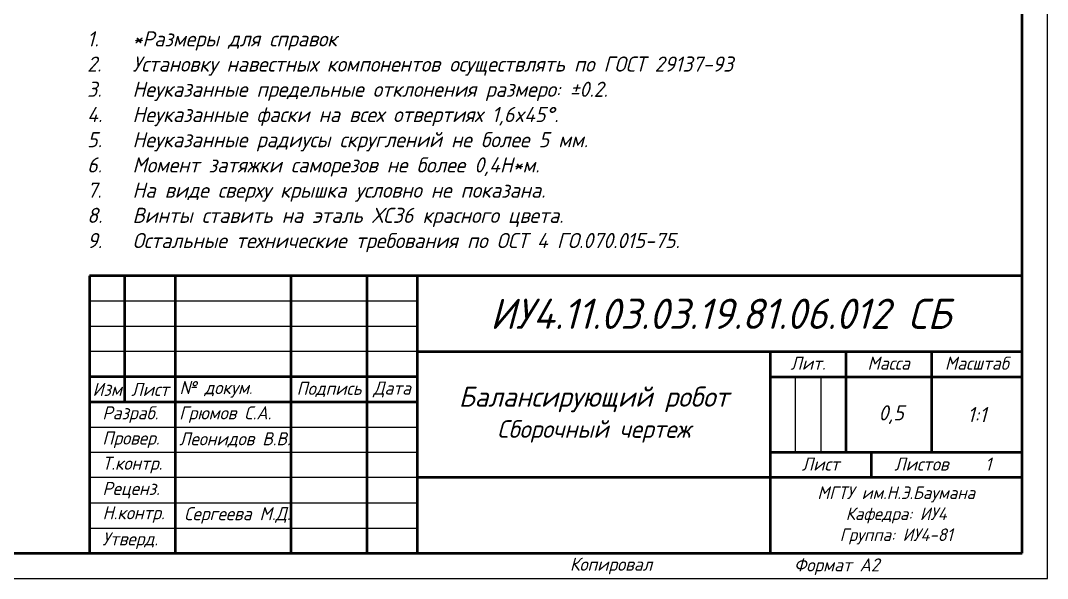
# Model space of a CAD drawing. Header units: inches. Extents: x -14 to 5184, y -66 to 1689.
# Drawn here: x 2913.1 to 3116.8, y 415.2 to 525.9 of the extents above; entities that cross this region are included whole.
import ezdxf

# ---------------------------------------------------------------- set-up
doc = ezdxf.new("R2010")
doc.units = ezdxf.units.IN
doc.header["$MEASUREMENT"] = 0
for name, color, linetype, lineweight in [('Видимые тонкие (ГОСТ)', 7, 'Continuous', 25), ('Видимый контур (ГОСТ)', 7, 'Continuous', 50), ('Текст', 7, 'Continuous', 15)]:
    doc.layers.add(name, color=color, linetype=linetype, lineweight=lineweight)
doc.styles.get("Standard").update_dxf_attribs({"font": 'gost_b.ttf', "oblique": 15})
doc.styles.add('Standart 3.0', font='gost_b.ttf', dxfattribs={"oblique": 15, "height": 3})

msp = doc.modelspace()

# ---------------------------------------------------------------- linework, layer by layer
at = {"layer": 'Видимые тонкие (ГОСТ)', "transparency": 33554684}
for p, q in [((3116.7701, 415.2356), (3116.7701, 835.2356)), ((2991.7701, 470.2356), (2926.7701, 470.2356)), ((2991.7701, 465.2356), (2926.7701, 465.2356)), ((2991.7701, 460.2356), (2926.7701, 460.2356)), ((3066.7578, 455.0269), (3066.7578, 440.2356)), ((3071.8357, 455.0269), (3071.8357, 440.2356)), ((2926.7701, 445.2356), (2991.7701, 445.2356)), ((2991.7701, 440.2356), (2926.7701, 440.2356)), ((2991.7701, 435.2356), (2926.7701, 435.2356)), ((2522.7701, 415.2356), (3116.7701, 415.2356))]:
    msp.add_line(p, q, dxfattribs=at)
for points in [[(2926.7701, 430.2356), (2991.7701, 430.2356)], [(2926.7701, 425.2356), (2991.7701, 425.2356)]]:
    msp.add_lwpolyline(points, dxfattribs=at)
at = {"layer": 'Видимый контур (ГОСТ)', "transparency": 33554684}
for p, q in [((3111.7701, 420.2356), (3111.7701, 830.2356)), ((2926.7701, 475.2356), (2926.7701, 420.2356)), ((3111.7701, 475.2356), (2926.7701, 475.2356)), ((2933.7701, 450.2356), (2933.7701, 475.2356)), ((2943.7701, 475.2356), (2943.7701, 420.2356)), ((2966.7701, 420.2356), (2966.7701, 475.2356)), ((2981.7701, 475.2356), (2981.7701, 420.2356)), ((2991.7701, 475.2356), (2991.7701, 420.2356)), ((2991.7701, 460.2356), (3111.7701, 460.2356)), ((3061.7701, 460.2356), (3061.7701, 420.2356)), ((3076.7701, 460.2356), (3076.7701, 440.2356)), ((3093.7701, 460.2356), (3093.7701, 440.2356)), ((2991.7701, 455.2356), (2926.7701, 455.2356)), ((3061.7701, 455.2356), (3111.7701, 455.2356)), ((2991.7701, 450.2356), (2926.7701, 450.2356)), ((3111.7701, 440.2356), (3061.7701, 440.2356)), ((3081.7701, 440.2356), (3081.7701, 435.2356)), ((3111.7701, 435.2356), (2991.7701, 435.2356)), ((2530.7701, 420.2356), (3111.7701, 420.2356))]:
    msp.add_line(p, q, dxfattribs=at)

# ---------------------------------------------------------------- texts
at = {"layer": 'Текст', "color": 0, "transparency": 33554684, "insert": (2926.2929, 523.7695), "char_height": 3, "attachment_point": 1, "style": 'Standart 3.0'}
msp.add_mtext_dynamic_manual_height_columns('\\pxi-3,l3,ql,t3;{\\fGOST type B|b0|i0|c204|p0;1.^I}*{\\fGOST type B|b0|i0|c204|p0;Размеры для справок\\P2.^IУстановку навестных компонентов осуществлять по ГОСТ 29137-93}\\P{\\A1;\\fGOST type B|b0|i0|c204|p0;3.^IНеуказанные предельные отклонения размеро\\fGOST type B|b0|i0|c0|p0;: %%P0.2\\fGOST type B|b0|i0|c204|p0;.\\fGOST type B|b0|i0|c0|p0;\\P\\fGOST type B|b0|i0|c204|p0;4.^IНеуказанные фаски на всех отвертиях 1,6\\fGOST type B|b0|i0|c0|p0;x45\\fISOCPEUR|b0|i0|c0|p0;%%D\\fISOCPEUR|b0|i0|c204|p0;.\\fGOST type B|b0|i0|c204|p0;\\P5.^IНеуказанные радиусы скруглений не более 5 мм.\\A0;\\P6.^IМомент затяжки саморезов не более 0,4Н}*{\\fGOST type B|b0|i0|c204|p0;м}.{\\fGOST type B|b0|i0|c204|p0;\\P7.^IНа виде сверху крышка условно не показана}.\\P{\\fGOST type B|b0|i0|c204|p0;\\C256;8.^IВинты ставить на эталь ХС\\fGOST type B|b0|i0|c0|p0;36 \\fGOST type B|b0|i0|c204|p0;красного цвета\\fGOST type B|b0|i0|c0|p0;.\\P\\fGOST type B|b0|i0|c204|p0;\\C0;9.^IОстальные технические требования по ОСТ 4 ГО.070.015-75}.', width=194.476851, gutter_width=17.5, heights=[43.942], dxfattribs=at)
at = {"layer": 'Текст', "color": 0, "transparency": 33554684}
for s, width, gutter_width, heights, insert, char_height, attachment_point in [('\\pxqc;{\\fGOST type B|b0|i0|c204|p0;ИУ4.11.03.03.19.81.06.012 СБ}', 120, 12.5, [0], (3051.9359, 467.7356), 6, 5), ('\\pxqc;{\\fGOST type B|b0|i0|c204|p0;Лит.}', 15, 17.5, [0], (3061.7701, 459.2287), 2.6, 1), ('\\pxqc;{\\fGOST type B|b0|i0|c204|p0;Масса}', 17, 17.5, [0], (3076.7701, 459.2287), 2.6, 1), ('\\pxqc;{\\fGOST type B|b0|i0|c204|p0;Масштаб}', 18, 17.5, [0], (3093.7701, 459.2287), 2.6, 1), ('\\pxi-3,l3.32143,ql,t3.32143;{\\fGOST type B|b0|i0|c204|p0;№ докум\\fGOST type A|b0|i0|c204|p0;.}', 17, 17.5, [4.7965], (2943.7701, 452.7356), 2.6, 4), ('\\pxqc;{\\fGOST type B|b0|i0|c204|p0;Подпись}', 15, 17.5, [0], (2966.7701, 452.7356), 2.6, 4), ('\\pxqc;{\\fGOST type B|b0|i0|c204|p2;Дата}', 10, 17.5, [0], (2981.7701, 452.7356), 2.6, 4), ('\\pxqc;{\\fGOST type B|b0|i0|c204|p0;Изм}', 7, 17.5, [0], (2926.7701, 452.7356), 2.6, 4), ('\\pxqc;{\\fGOST type B|b0|i0|c204|p0;Лист}', 10, 17.5, [0], (2933.7701, 452.7356), 2.6, 4), ('\\pxqc;{\\fGOST type B|b0|i0|c204|p0;Балансирующий робот \\P\\H0.875x;Сборочный чертеж}', 76.091048, 12.5, [23.6399], (3026.7701, 447.7356), 4, 5), ('\\pxql;{\\fGOST type B|b0|i0|c204|p0;Разраб.}', 17, 17.5, [0], (2929.3047, 447.7356), 2.6, 4), ('{\\fGOST type B|b0|i0|c204|p0;Грюмов С.А.}', 22.960032, 17.5, [0], (2944.5415, 447.7356), 2.6, 4), ('\\pxql;{\\fGOST type B|b0|i0|c204|p0;Провер.}', 17, 17.5, [0], (2929.3047, 442.7356), 2.6, 4), ('{\\fGOST type B|b0|i0|c204|p0;Леонидов В.В.}', 24.465407, 17.5, [2.6], (2944.5415, 442.7356), 2.6, 4), ('{\\fGOST type B|b0|i0|c204|p0;Т.контр.}', 17, 17.5, [0], (2929.3047, 437.7356), 2.6, 4), ('\\pxqc;{\\fGOST type B|b0|i0|c204|p0;Лист}', 20, 17.5, [0], (3061.7701, 439.2287), 2.6, 1), ('\\pxqc;{\\fGOST type B|b0|i0|c204|p0;Листов}', 20, 17.5, [0], (3081.7701, 439.2287), 2.6, 1), ('\\pxqc;1', 20, 17.5, [0], (3095.0217, 439.2287), 2.6, 1), ('{\\fGOST type B|b0|i0|c204|p0;Реценз.}', 17, 17.5, [0], (2929.3247, 432.7356), 2.6, 4), ('\\pxqc;{\\fGOST type B|b0|i0|c204|p0;МГТУ им}.{\\fGOST type B|b0|i0|c204|p0;Н.Э.Баумана\\PКафедра}: {\\fGOST type B|b0|i0|c204|p0;ИУ4}\\P{\\fGOST type B|b0|i0|c204|p0;Группа}: {\\fGOST type B|b0|i0|c204|p0;ИУ4-81}', 50, 17.5, [0], (3086.7701, 427.7356), 2.5, 5), ('\\pxql;{\\fGOST type B|b0|i0|c204|p0;Н.контр.}', 17, 17.5, [0], (2929.3447, 427.918), 2.6, 4), ('\\pxqc;{\\fGOST type B|b0|i0|c204|p0;Сергеева М.Д.}', 23.070615, 17.5, [0], (2944.5415, 427.7356), 2.6, 4), ('{\\fGOST type B|b0|i0|c204|p0;Утверд.}', 17, 17.5, [0], (2929.3047, 422.7356), 2.6, 4), ('{\\fGOST type B|b0|i0|c204|p0;Копировал}', 17, 17.5, [0], (3022.0414, 419.3609), 2.6, 1), ('{\\fGOST type B|b0|i0|c204|p0;Формат А2}', 20, 17.5, [0], (3066.491, 419.2287), 2.6, 1)]:
    msp.add_mtext_dynamic_manual_height_columns(s, width=width, gutter_width=gutter_width, heights=heights, dxfattribs=dict(at, insert=insert, char_height=char_height, attachment_point=attachment_point))
at = {"layer": 'Текст', "char_height": 3, "attachment_point": 5, "style": 'Standart 3.0'}
for s, insert in [('{\\fGOST type B|b0|i0|c204|p0;0,5}', (3085.7701, 447.7356)), ('{\\fGOST type B|b0|i0|c204|p0;1:1}', (3102.7701, 447.7356))]:
    msp.add_mtext_dynamic_manual_height_columns(s, width=18, gutter_width=15, heights=[0], dxfattribs=dict(at, insert=insert))

doc.saveas('drawing.dxf')
